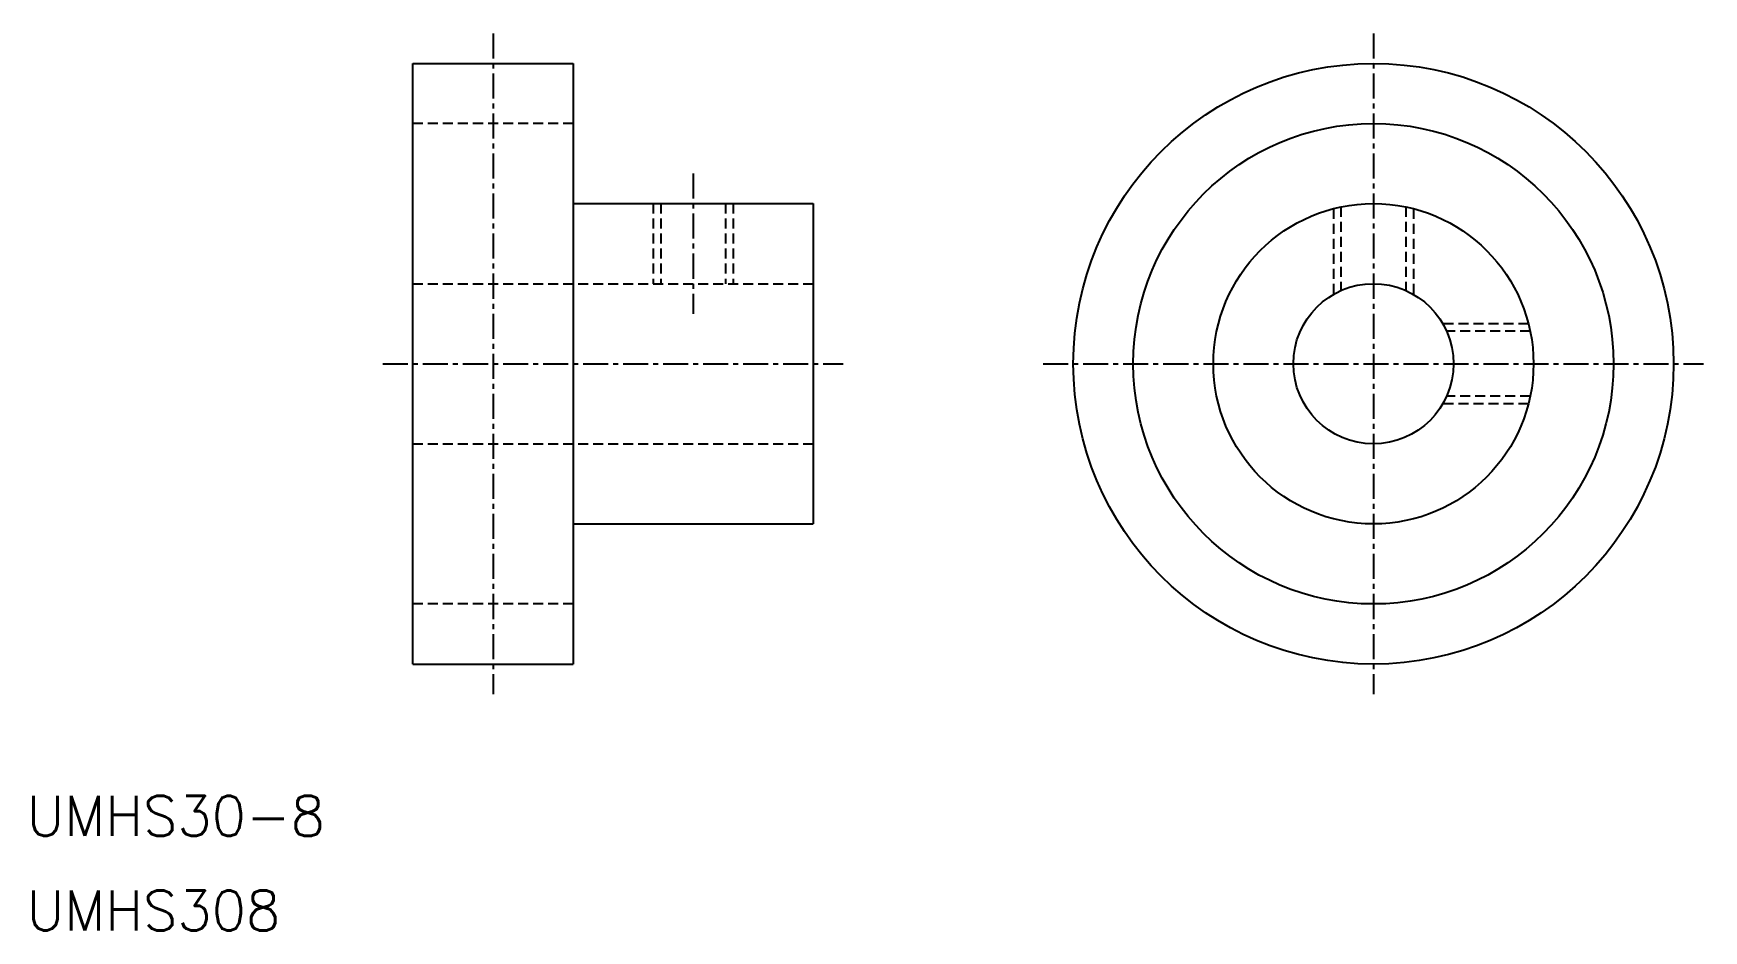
# Model space of a CAD drawing. Extents: x 29 to 112.5, y 21.7 to 66.5.
import ezdxf

# ---------------------------------------------------------------- set-up
doc = ezdxf.new("R2010")
doc.units = 0
doc.linetypes.add('CENTER', pattern=[2, 1.25, -0.25, 0.25, -0.25])
doc.linetypes.add('DASHED', pattern=[0.75, 0.5, -0.25])
doc.layers.get('0').update_dxf_attribs({"linetype": 'CONTINUOUS'})
doc.layers.add('CENTER', color=1, linetype='CENTER')
doc.styles.get("Standard").update_dxf_attribs({"font": 'txt.shx'})

msp = doc.modelspace()

# ---------------------------------------------------------------- linework, layer by layer
at = {"color": 7, "linetype": 'CONTINUOUS'}
for p, q in [((48, 35), (48, 65)), ((48, 65), (56, 65)), ((56, 65), (56, 35)), ((56, 58), (68, 58)), ((68, 58), (68, 42)), ((56, 42), (68, 42)), ((48, 35), (56, 35))]:
    msp.add_line(p, q, dxfattribs=at)
at = {"color": 3, "linetype": 'DASHED'}
for p, q in [((56, 62), (48, 62)), ((60, 58), (60, 54)), ((60.379, 58), (60.379, 54)), ((63.621, 58), (63.621, 54)), ((64, 58), (64, 54)), ((94, 57.746), (94, 53.464)), ((94.379, 57.834), (94.379, 53.657)), ((97.621, 57.834), (97.621, 53.657)), ((98, 57.746), (98, 53.464)), ((48, 54), (68, 54)), ((103.746, 52), (99.464, 52)), ((103.834, 51.621), (99.657, 51.621)), ((103.746, 48), (99.464, 48)), ((103.834, 48.379), (99.657, 48.379)), ((48, 46), (68, 46)), ((56, 38), (48, 38))]:
    msp.add_line(p, q, dxfattribs=at)
at = {"color": 7, "linetype": 'CONTINUOUS'}
for radius in [15, 12, 8, 4]:
    msp.add_circle((96, 50), radius, dxfattribs=at)
at = {"layer": 'CENTER', "color": 1, "linetype": 'CENTER'}
for p, q in [((52, 66.5), (52, 33.5)), ((96, 66.5), (96, 33.5)), ((62, 59.5), (62, 52.5)), ((46.5, 50), (69.5, 50)), ((79.5, 50), (112.5, 50))]:
    msp.add_line(p, q, dxfattribs=at)

# ---------------------------------------------------------------- texts
at = {"color": 7, "linetype": 'CONTINUOUS'}
for s, p in [('UMHS30-8', (28.688, 26.416)), ('UMHS308', (28.688, 21.688))]:
    msp.add_text(s, height=2, dxfattribs=at).set_placement(p)

doc.saveas('drawing.dxf')
